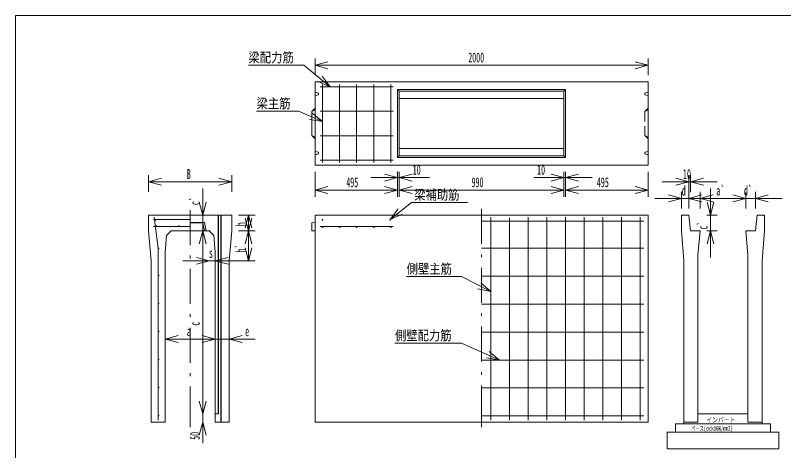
# Model space of a CAD drawing. Units: millimetres, scale not verified. Extents: x -17166 to 5414, y 79 to 7593.
# Drawn here: x -17166 to -12552, y 4977 to 7593 of the extents above; entities that cross this region are included whole.
import ezdxf
from ezdxf.enums import TextEntityAlignment as Align

# ---------------------------------------------------------------- set-up
doc = ezdxf.new("R2010")
doc.units = ezdxf.units.MM
doc.header["$LTSCALE"] = 7
doc.linetypes.add('USER1', pattern=[12.6, 8.4, -4.2])
doc.linetypes.add('USER2', pattern=[50.5, 30, -9, 2.5, -9])
for name, color, linetype, lineweight in [('1', 7, 'Continuous', 18), ('10', 3, 'Continuous', 18), ('17', 7, 'Continuous', 18), ('18', 7, 'Continuous', 18), ('2', 7, 'Continuous', 18), ('6', 7, 'Continuous', 18), ('7', 4, 'Continuous', 18)]:
    doc.layers.add(name, color=color, linetype=linetype, lineweight=lineweight)
doc.styles.add('ＭＳ ゴシック', font='')
doc.styles.get('ＭＳ ゴシック').set_extended_font_data('MS Gothic')

msp = doc.modelspace()

# ---------------------------------------------------------------- linework, layer by layer
at = {"layer": '1'}
for p, q in [((-17166.077, 7592.648), (-17166.077, 2282.648)), ((-9706.077, 7592.648), (-17166.077, 7592.648)), ((-15366.077, 7332.648), (-15366.077, 7232.648)), ((-15366.077, 7292.648), (-15288.802, 7313.354)), ((-15366.077, 7292.648), (-13366.077, 7292.648)), ((-15366.077, 7292.648), (-15288.802, 7271.943)), ((-13366.077, 7292.648), (-13443.351, 7313.354)), ((-13366.077, 7292.648), (-13443.351, 7271.943)), ((-13366.077, 7332.648), (-13366.077, 7232.648)), ((-15366.077, 7192.648), (-13366.077, 7192.648)), ((-15366.077, 6692.648), (-15366.077, 7192.648)), ((-13366.077, 7192.648), (-13366.077, 6692.648)), ((-15366.077, 7130.148), (-15346.077, 7125.148)), ((-15346.077, 7115.148), (-15366.077, 7110.148)), ((-15346.077, 7125.148), (-15346.077, 7115.148)), ((-14871.077, 7147.648), (-14871.077, 6737.648)), ((-13861.077, 7147.648), (-14871.077, 7147.648)), ((-14871.077, 7147.648), (-14861.077, 7137.648)), ((-13871.077, 7137.648), (-14861.077, 7137.648)), ((-14861.077, 7137.648), (-14861.077, 6747.648)), ((-13871.077, 7137.648), (-13861.077, 7147.648)), ((-13871.077, 6747.648), (-13871.077, 7137.648)), ((-13861.077, 6737.648), (-13861.077, 7147.648)), ((-13366.077, 7130.148), (-13386.077, 7125.148)), ((-13386.077, 7115.148), (-13386.077, 7125.148)), ((-13386.077, 7115.148), (-13366.077, 7110.148)), ((-14861.077, 7092.648), (-13871.077, 7092.648)), ((-15366.077, 7034.648), (-15386.077, 7014.648)), ((-15366.077, 7024.648), (-15386.077, 7014.648)), ((-15386.077, 7014.648), (-15386.077, 6870.648)), ((-15386.077, 6870.648), (-15366.077, 6850.648)), ((-15386.077, 6870.648), (-15366.077, 6860.648)), ((-13871.077, 6792.648), (-14861.077, 6792.648)), ((-15366.077, 6775.148), (-15346.077, 6770.148)), ((-15346.077, 6760.148), (-15366.077, 6755.148)), ((-15346.077, 6770.148), (-15346.077, 6760.148)), ((-14861.077, 6747.648), (-14871.077, 6737.648)), ((-14871.077, 6737.648), (-13861.077, 6737.648)), ((-14861.077, 6747.648), (-13871.077, 6747.648)), ((-13861.077, 6737.648), (-13871.077, 6747.648)), ((-13366.077, 6775.148), (-13386.077, 6770.148)), ((-13386.077, 6770.148), (-13386.077, 6760.148)), ((-13386.077, 6760.148), (-13366.077, 6755.148)), ((-13366.077, 6692.648), (-15366.077, 6692.648)), ((-15366.077, 6502.648), (-15366.077, 6652.648)), ((-14871.077, 6502.648), (-14871.077, 6652.648)), ((-14871.077, 6577.648), (-14871.077, 6652.648)), ((-14861.077, 6577.648), (-14861.077, 6652.648)), ((-14861.077, 6502.648), (-14861.077, 6652.648)), ((-13871.077, 6577.648), (-13871.077, 6652.648)), ((-13871.077, 6502.648), (-13871.077, 6652.648)), ((-13861.077, 6577.648), (-13861.077, 6652.648)), ((-13861.077, 6502.648), (-13861.077, 6652.648)), ((-13366.077, 6502.648), (-13366.077, 6652.648)), ((-16366.077, 6632.648), (-16366.077, 6532.648)), ((-16366.077, 6592.648), (-16288.802, 6613.354)), ((-15866.077, 6592.648), (-15943.351, 6613.354)), ((-15866.077, 6632.648), (-15866.077, 6532.648)), ((-15031.077, 6617.648), (-14679.487, 6617.648)), ((-14871.077, 6617.648), (-14948.351, 6638.354)), ((-14871.077, 6617.648), (-14948.351, 6596.943)), ((-14861.077, 6617.648), (-14783.802, 6638.354)), ((-14861.077, 6617.648), (-14783.802, 6596.943)), ((-13701.077, 6617.648), (-14052.666, 6617.648)), ((-13871.077, 6617.648), (-13948.351, 6638.354)), ((-13871.077, 6617.648), (-13948.351, 6596.943)), ((-13861.077, 6617.648), (-13783.802, 6638.354)), ((-13861.077, 6617.648), (-13783.802, 6596.943)), ((-13121.077, 6592.648), (-13198.351, 6613.354)), ((-13121.077, 6632.648), (-13121.077, 6532.648)), ((-13111.077, 6632.648), (-13111.077, 6529.969)), ((-13111.077, 6592.648), (-13033.802, 6613.354)), ((-16366.077, 6592.648), (-15866.077, 6592.648)), ((-16366.077, 6592.648), (-16288.802, 6571.943)), ((-16041.077, 6137.648), (-16041.077, 6552.648)), ((-15866.077, 6592.648), (-15943.351, 6571.943)), ((-15366.077, 6542.648), (-15288.802, 6563.354)), ((-14871.077, 6542.648), (-14948.351, 6563.354)), ((-14861.077, 6542.648), (-14783.802, 6563.354)), ((-13871.077, 6542.648), (-13948.351, 6563.354)), ((-13861.077, 6542.648), (-13783.802, 6563.354)), ((-13366.077, 6542.648), (-13443.351, 6563.354)), ((-13281.077, 6592.648), (-12951.077, 6592.648)), ((-13121.077, 6592.648), (-13198.351, 6571.943)), ((-13111.077, 6592.648), (-13033.802, 6571.943)), ((-12991.077, 6552.648), (-12991.077, 6137.648)), ((-15366.077, 6542.648), (-14871.077, 6542.648)), ((-15366.077, 6542.648), (-15288.802, 6521.943)), ((-14871.077, 6542.648), (-14948.351, 6521.943)), ((-14861.077, 6542.648), (-13871.077, 6542.648)), ((-14861.077, 6542.648), (-14783.802, 6521.943)), ((-13871.077, 6542.648), (-13948.351, 6521.943)), ((-13861.077, 6542.648), (-13366.077, 6542.648)), ((-13861.077, 6542.648), (-13783.802, 6521.943)), ((-13366.077, 6542.648), (-13443.351, 6521.943)), ((-13166.077, 6492.648), (-13243.351, 6513.354)), ((-13166.077, 6532.648), (-13166.077, 6432.648)), ((-13121.077, 6532.648), (-13121.077, 6432.648)), ((-13121.077, 6492.648), (-13043.802, 6513.354)), ((-13052.577, 6532.648), (-13052.577, 6432.648)), ((-13052.577, 6492.648), (-12975.302, 6513.354)), ((-12779.577, 6492.648), (-12856.851, 6513.354)), ((-12779.577, 6492.648), (-12856.851, 6513.354)), ((-12779.577, 6532.648), (-12779.577, 6432.648)), ((-12779.577, 6532.648), (-12779.577, 6432.648)), ((-12721.077, 6532.648), (-12721.077, 6432.648)), ((-12721.077, 6492.648), (-12643.802, 6513.354)), ((-16041.077, 6392.648), (-16061.782, 6469.922)), ((-16041.077, 6392.648), (-16020.371, 6469.922)), ((-14915.577, 6365.648), (-14786.077, 6467.648)), ((-14786.077, 6467.648), (-14450.444, 6467.648)), ((-13326.077, 6492.648), (-12961.077, 6492.648)), ((-13166.077, 6492.648), (-13243.351, 6471.943)), ((-13121.077, 6492.648), (-13043.802, 6471.943)), ((-13052.577, 6492.648), (-12779.577, 6492.648)), ((-13052.577, 6492.648), (-12975.302, 6471.943)), ((-12991.077, 6392.648), (-13011.782, 6469.922)), ((-12991.077, 6392.648), (-12970.371, 6469.922)), ((-12939.577, 6492.648), (-12561.077, 6492.648)), ((-12779.577, 6492.648), (-12856.851, 6471.943)), ((-12779.577, 6492.648), (-12856.851, 6471.943)), ((-12721.077, 6492.648), (-12643.802, 6471.943)), ((-14915.577, 6365.648), (-14867.683, 6429.728)), ((-16366.077, 6392.648), (-15866.077, 6392.648)), ((-16366.077, 6392.648), (-16366.077, 6297.648)), ((-15948.077, 6392.648), (-15948.077, 6292.648)), ((-15946.077, 6392.648), (-15946.077, 6292.648)), ((-15931.077, 6392.648), (-15931.077, 6292.648)), ((-15929.077, 6392.648), (-15929.077, 6292.648)), ((-15866.077, 6392.648), (-15866.077, 6297.648)), ((-15726.077, 6392.648), (-15826.077, 6392.648)), ((-15766.077, 6392.648), (-15786.782, 6315.374)), ((-15766.077, 6297.648), (-15786.782, 6374.922)), ((-15766.077, 6392.648), (-15766.077, 6297.648)), ((-15766.077, 6392.648), (-15745.371, 6315.374)), ((-15766.077, 6297.648), (-15745.371, 6374.922)), ((-15366.077, 6392.648), (-13366.077, 6392.648)), ((-15366.077, 5857.648), (-15366.077, 6392.648)), ((-14915.577, 6365.648), (-14842.06, 6397.196)), ((-13366.077, 6392.648), (-13366.077, 5857.648)), ((-13166.077, 6392.648), (-13121.077, 6392.648)), ((-13166.077, 6392.648), (-13166.077, 6297.648)), ((-13121.077, 6392.648), (-13111.077, 6297.648)), ((-12951.077, 6392.648), (-13012.577, 6392.648)), ((-12711.077, 6392.648), (-12721.077, 6297.648)), ((-12666.077, 6392.648), (-12711.077, 6392.648)), ((-12666.077, 6392.648), (-12666.077, 6297.648)), ((-16116.077, 6365.648), (-16336.077, 6365.648)), ((-16116.077, 6347.648), (-16041.077, 6347.648)), ((-16041.077, 6345.648), (-16116.077, 6345.648)), ((-16031.077, 6347.648), (-16041.077, 6347.648)), ((-16041.077, 6345.648), (-16031.077, 6347.648)), ((-16041.077, 6345.648), (-16031.077, 6297.648)), ((-16021.077, 6297.648), (-16031.077, 6347.648)), ((-15366.077, 6347.648), (-15386.077, 6345.648)), ((-15386.077, 6345.648), (-15386.077, 6297.648)), ((-16351.077, 6117.648), (-16366.077, 6297.648)), ((-16231.077, 6297.648), (-16258.077, 6270.648)), ((-16231.077, 6297.648), (-15996.077, 6297.648)), ((-16041.077, 6297.648), (-16061.782, 6220.374)), ((-16041.077, 6297.648), (-16061.782, 6220.374)), ((-16041.077, 6297.648), (-16041.077, 5197.648)), ((-16041.077, 6297.648), (-16020.371, 6220.374)), ((-16041.077, 6297.648), (-16020.371, 6220.374)), ((-16001.077, 6297.648), (-15974.077, 6270.648)), ((-15948.077, 6292.648), (-15948.077, 5717.648)), ((-15946.077, 5717.648), (-15946.077, 6292.648)), ((-15931.077, 6292.648), (-15931.077, 5717.648)), ((-15929.077, 5717.648), (-15929.077, 6292.648)), ((-15881.077, 6117.648), (-15866.077, 6297.648)), ((-15726.077, 6297.648), (-15826.077, 6297.648)), ((-15726.077, 6297.648), (-15826.077, 6297.648)), ((-15766.077, 6297.648), (-15786.782, 6220.374)), ((-15766.077, 6297.648), (-15766.077, 6117.648)), ((-15766.077, 6297.648), (-15745.371, 6220.374)), ((-15386.077, 6297.648), (-15366.077, 6297.648)), ((-13166.077, 6297.648), (-13151.077, 6117.648)), ((-13111.077, 6297.648), (-13052.577, 6297.648)), ((-13066.077, 6152.648), (-13052.577, 6297.648)), ((-12951.077, 6297.648), (-13012.577, 6297.648)), ((-12991.077, 6297.648), (-13011.782, 6220.374)), ((-12991.077, 6297.648), (-12970.371, 6220.374)), ((-12721.077, 6297.648), (-12779.577, 6297.648)), ((-12779.577, 6297.648), (-12766.077, 6152.648)), ((-12681.077, 6117.648), (-12666.077, 6297.648)), ((-16258.077, 6270.648), (-16266.077, 6170.648)), ((-15974.077, 6270.648), (-15966.077, 6170.648)), ((-15766.077, 6117.648), (-15786.782, 6194.922)), ((-15766.077, 6117.648), (-15745.371, 6194.922)), ((-16266.077, 6170.648), (-16266.077, 6073.648)), ((-16001.077, 6117.648), (-16078.351, 6138.354)), ((-15966.077, 6170.648), (-15966.077, 6073.648)), ((-15966.077, 6117.648), (-15888.802, 6138.354)), ((-13066.077, 5147.648), (-13066.077, 6152.648)), ((-12766.077, 6152.648), (-12766.077, 5147.648)), ((-16351.077, 5147.648), (-16351.077, 6117.648)), ((-16161.077, 6117.648), (-15806.077, 6117.648)), ((-16001.077, 6117.648), (-16078.351, 6096.943)), ((-15966.077, 6117.648), (-15888.802, 6096.943)), ((-15881.077, 5147.648), (-15881.077, 6117.648)), ((-15726.077, 6117.648), (-15826.077, 6117.648)), ((-13151.077, 6117.648), (-13151.077, 5147.648)), ((-12681.077, 5147.648), (-12681.077, 6117.648)), ((-16266.077, 6073.648), (-16266.077, 5717.648)), ((-15966.077, 5717.648), (-15966.077, 6073.648)), ((-15366.077, 5857.648), (-15366.077, 5747.648)), ((-13366.077, 5857.648), (-13366.077, 5747.648)), ((-15366.077, 5717.648), (-15366.077, 5747.648)), ((-13366.077, 5747.648), (-13366.077, 5717.648)), ((-16266.077, 5717.648), (-16266.077, 5617.648)), ((-15966.077, 5717.648), (-15966.077, 5617.648)), ((-15948.077, 5717.648), (-15948.077, 5617.648)), ((-15946.077, 5717.648), (-15946.077, 5617.648)), ((-15931.077, 5717.648), (-15931.077, 5617.648)), ((-15929.077, 5717.648), (-15929.077, 5617.648)), ((-15366.077, 5717.648), (-15366.077, 5617.648)), ((-13366.077, 5717.648), (-13366.077, 5617.648)), ((-16266.077, 5647.648), (-16188.802, 5668.354)), ((-16266.077, 5647.648), (-15966.077, 5647.648)), ((-16266.077, 5647.648), (-16188.802, 5626.943)), ((-16126.077, 5647.648), (-15726.077, 5647.648)), ((-15966.077, 5647.648), (-16043.351, 5668.354)), ((-15966.077, 5647.648), (-16043.351, 5668.354)), ((-15966.077, 5647.648), (-16043.351, 5626.943)), ((-15966.077, 5647.648), (-16043.351, 5626.943)), ((-15881.077, 5647.648), (-15803.802, 5668.354)), ((-15881.077, 5647.648), (-15803.802, 5626.943)), ((-16266.077, 5617.648), (-16266.077, 5147.648)), ((-15966.077, 5617.648), (-15966.077, 5203.947)), ((-15948.077, 5197.648), (-15948.077, 5617.648)), ((-15946.077, 5617.648), (-15946.077, 5197.648)), ((-15931.077, 5207.648), (-15931.077, 5617.648)), ((-15929.077, 5617.648), (-15929.077, 5202.212)), ((-15366.077, 5617.648), (-15366.077, 5147.648)), ((-13366.077, 5147.648), (-13366.077, 5617.648)), ((-16041.077, 5357.648), (-16041.077, 5021.856)), ((-16041.077, 5197.648), (-16061.782, 5274.922)), ((-16041.077, 5197.648), (-16061.782, 5274.922)), ((-16041.077, 5197.648), (-16020.371, 5274.922)), ((-16041.077, 5197.648), (-16020.371, 5274.922)), ((-16266.077, 5207.648), (-16266.077, 5147.648)), ((-16266.077, 5207.648), (-16266.077, 5147.648)), ((-15966.077, 5147.648), (-15966.077, 5207.648)), ((-15966.077, 5207.648), (-15966.077, 5197.648)), ((-15966.077, 5197.648), (-15946.077, 5197.648)), ((-15948.077, 5207.648), (-15948.077, 5197.648)), ((-15946.077, 5197.648), (-15946.077, 5207.648)), ((-15946.077, 5207.648), (-15946.077, 5197.648)), ((-15931.077, 5207.648), (-15931.077, 5147.648)), ((-15931.077, 5207.648), (-15931.077, 5196.984)), ((-15929.077, 5147.648), (-15929.077, 5207.648)), ((-15929.077, 5207.648), (-15929.077, 5202.212)), ((-15366.077, 5147.648), (-15366.077, 5207.648)), ((-15366.077, 5207.648), (-15366.077, 5147.648)), ((-13366.077, 5207.648), (-13366.077, 5147.648)), ((-13366.077, 5207.648), (-13366.077, 5147.648)), ((-16351.077, 5147.648), (-16266.077, 5147.648)), ((-16331.077, 5147.648), (-16321.077, 5147.648)), ((-16321.077, 5147.648), (-16266.077, 5147.648)), ((-16041.077, 5147.648), (-16061.782, 5070.374)), ((-16041.077, 5147.648), (-16020.371, 5070.374)), ((-15966.077, 5147.648), (-15911.077, 5147.648)), ((-15966.077, 5147.648), (-15881.077, 5147.648)), ((-15901.077, 5147.648), (-15911.077, 5147.648)), ((-13366.077, 5147.648), (-15366.077, 5147.648)), ((-13151.077, 5147.648), (-13066.077, 5147.648)), ((-12766.077, 5147.648), (-12681.077, 5147.648))]:
    msp.add_line(p, q, dxfattribs=at)
at = {"layer": '1', "linetype": 'USER1'}
for p, q in [((-13366.077, 7034.648), (-13386.077, 7014.648)), ((-13366.077, 7024.648), (-13386.077, 7014.648)), ((-13386.077, 7014.648), (-13386.077, 6870.648)), ((-13386.077, 6870.648), (-13366.077, 6860.648)), ((-13386.077, 6870.648), (-13366.077, 6850.648))]:
    msp.add_line(p, q, dxfattribs=at)
at = {"layer": '1', "linetype": 'USER2'}
for p, q in [((-16116.077, 6422.648), (-16116.077, 5184.338)), ((-14366.077, 6429.246), (-14366.077, 5617.648)), ((-14366.077, 6429.246), (-14366.077, 5117.648)), ((-16116.077, 5207.648), (-16116.077, 5117.648)), ((-14366.077, 5207.648), (-14366.077, 5117.648))]:
    msp.add_line(p, q, dxfattribs=at)
at = {"layer": '1'}
for centre in [(-15321.577, 6363.648), (-14915.577, 6363.648)]:
    msp.add_circle(centre, 2, dxfattribs=at)
at = {"layer": '10'}
for p, q in [((-15321.077, 7177.648), (-15321.077, 6707.648)), ((-15219.077, 7177.648), (-15219.077, 6707.648)), ((-15117.077, 7177.648), (-15117.077, 6707.648)), ((-15013.077, 7177.648), (-15013.077, 6707.648)), ((-14911.077, 7177.648), (-14911.077, 6707.648)), ((-15466.077, 7016.648), (-15717.514, 7016.648)), ((-15321.077, 6955.745), (-15466.077, 7016.648)), ((-15321.077, 6955.745), (-15384.303, 7004.759)), ((-15321.077, 6955.745), (-15400.339, 6966.579)), ((-13201.077, 5087.648), (-13251.077, 5087.648)), ((-13251.077, 5087.648), (-13251.077, 4987.648)), ((-12581.077, 5087.648), (-12631.077, 5087.648)), ((-12581.077, 4987.648), (-12581.077, 5087.648)), ((-13251.077, 4987.648), (-12581.077, 4987.648))]:
    msp.add_line(p, q, dxfattribs=at)
for centre in [(-15321.077, 6321.648), (-15219.077, 6321.648), (-15117.077, 6321.648), (-15013.077, 6321.648), (-14911.077, 6321.648)]:
    msp.add_circle(centre, 3, dxfattribs=at)
at = {"layer": '17'}
for p, q in [((-14366.077, 6355.648), (-13391.077, 6355.648)), ((-14366.077, 6194.648), (-13391.077, 6194.648)), ((-14366.077, 6025.648), (-13391.077, 6025.648)), ((-14366.077, 5857.648), (-13391.077, 5857.648)), ((-14366.077, 5689.648), (-13391.077, 5689.648)), ((-14486.077, 5622.648), (-14886.077, 5622.648)), ((-14257.919, 5521.648), (-14486.077, 5622.648)), ((-14257.919, 5521.648), (-14320.198, 5571.861)), ((-14366.077, 5521.648), (-13391.077, 5521.648)), ((-14257.919, 5521.648), (-14336.961, 5533.994)), ((-14366.077, 5353.648), (-13391.077, 5353.648)), ((-14366.077, 5185.648), (-13391.077, 5185.648)), ((-13151.077, 5137.648), (-13201.077, 5137.648)), ((-13201.077, 5087.648), (-13201.077, 5137.648)), ((-12631.077, 5137.648), (-12681.077, 5137.648)), ((-12631.077, 5087.648), (-12631.077, 5137.648)), ((-13201.077, 5087.648), (-12631.077, 5087.648))]:
    msp.add_line(p, q, dxfattribs=at)
for centre in [(-16306.077, 6192.648), (-16306.077, 6028.648), (-16306.077, 5860.648), (-16306.077, 5692.648), (-16306.077, 5524.648), (-16306.077, 5356.648), (-16306.077, 5188.648)]:
    msp.add_circle(centre, 2, dxfattribs=at)
at = {"layer": '18'}
for p, q in [((-16308.077, 6194.648), (-16332.679, 6380.648)), ((-14310.077, 6380.648), (-14310.077, 5160.648)), ((-14198.077, 5160.648), (-14198.077, 6375.568)), ((-14086.077, 6380.648), (-14086.077, 5160.648)), ((-13974.077, 5160.648), (-13974.077, 6380.648)), ((-13862.077, 6380.648), (-13862.077, 5160.648)), ((-13750.077, 5160.648), (-13750.077, 6380.648)), ((-13638.077, 6380.648), (-13638.077, 5160.648)), ((-13526.077, 5160.648), (-13526.077, 6380.648)), ((-13414.077, 6380.648), (-13414.077, 5160.648)), ((-16308.077, 5160.648), (-16308.077, 6194.648)), ((-14486.077, 6022.648), (-14816.077, 6022.648)), ((-14310.077, 5932.648), (-14486.077, 6022.648)), ((-14310.077, 5932.648), (-14369.45, 5986.265)), ((-14310.077, 5932.648), (-14388.304, 5949.395)), ((-13066.077, 5197.648), (-12766.077, 5197.648)), ((-13151.077, 5147.648), (-13151.077, 5137.648)), ((-13151.077, 5137.648), (-12681.077, 5137.648)), ((-12681.077, 5137.648), (-12681.077, 5147.648))]:
    msp.add_line(p, q, dxfattribs=at)
at = {"layer": '2'}
for centre in [(-16318.907, 6326.648), (-16184.077, 6326.648)]:
    msp.add_circle(centre, 2, dxfattribs=at)
at = {"layer": '6'}
for p, q in [((-15433.196, 7292.648), (-15766.077, 7292.648)), ((-15276.077, 7162.648), (-15433.196, 7292.648)), ((-15276.077, 7162.648), (-15322.414, 7227.862)), ((-15276.077, 7162.648), (-15348.813, 7195.956)), ((-15336.077, 7162.648), (-14896.077, 7162.648)), ((-15336.077, 7016.648), (-14896.077, 7016.648)), ((-15336.077, 6868.648), (-14896.077, 6868.648)), ((-15336.077, 6722.648), (-14896.077, 6722.648)), ((-16116.077, 6324.648), (-16336.077, 6324.648)), ((-15336.077, 6324.648), (-14896.077, 6324.648))]:
    msp.add_line(p, q, dxfattribs=at)
at = {"layer": '7'}
msp.add_circle((-16323.795, 6363.648), 2, dxfattribs=at)

# ---------------------------------------------------------------- texts
at = {"layer": '1', "style": 'ＭＳ ゴシック'}
for s, width, p in [('2000', 0.5, (-14446.077, 7292.648)), ('10', 0.5, (-14779.487, 6617.648)), ('10', 0.5, (-14032.666, 6617.648)), ('B', 0.5, (-16136.077, 6592.648)), ('10', 0.5, (-13156.077, 6592.648)), ('495', 0.5, (-15178.577, 6542.648)), ('990', 0.5, (-14426.077, 6542.648)), ('495', 0.5, (-13673.577, 6542.648)), ('梁補助筋', 0.85, (-14770.444, 6467.648)), ('d', 0.5, (-13163.577, 6492.648)), ('a`', 0.5, (-12956.077, 6492.648)), ('d`', 0.5, (-12790.327, 6492.648)), ('s', 0.5, (-16003.577, 6117.648)), ('a', 0.5, (-16136.077, 5647.648)), ('e', 0.5, (-15786.077, 5647.648))]:
    msp.add_text(s, height=58.65, dxfattribs=dict(at, width=width)).set_placement(p, align=Align.BOTTOM_LEFT)
at = {"layer": '1', "style": 'ＭＳ ゴシック', "width": 0.5}
for s, p in [('c`', (-16041.077, 6452.648)), ('h', (-15766.077, 6325.148)), ('c`', (-12991.077, 6305.148)), ('h`', (-15766.077, 6167.648)), ('c', (-16041.077, 5727.648)), ('50', (-16041.077, 5041.856))]:
    msp.add_text(s, height=58.65, rotation=90, dxfattribs=at).set_placement(p, align=Align.BOTTOM_LEFT)
at = {"layer": '10', "color": 7, "style": 'ＭＳ ゴシック', "width": 0.85}
msp.add_text('梁主筋', height=58.65, dxfattribs=at).set_placement((-15717.514, 7016.648), align=Align.BOTTOM_LEFT)
at = {"layer": '17', "style": 'ＭＳ ゴシック'}
for s, height, width, p in [('側壁配力筋', 58.65, 0.85, (-14886.077, 5622.648)), ('ベース(σck16N/mm2)', 29.33, 0.6, (-13106.077, 5087.648))]:
    msp.add_text(s, height=height, dxfattribs=dict(at, width=width)).set_placement(p, align=Align.BOTTOM_LEFT)
at = {"layer": '18', "style": 'ＭＳ ゴシック', "width": 0.85}
for s, height, p in [('側壁主筋', 58.65, (-14816.077, 6022.648)), ('インバート', 29.33, (-13016.077, 5137.648))]:
    msp.add_text(s, height=height, dxfattribs=at).set_placement(p, align=Align.BOTTOM_LEFT)
at = {"layer": '6', "style": 'ＭＳ ゴシック', "width": 0.85}
msp.add_text('梁配力筋', height=58.65, dxfattribs=at).set_placement((-15766.077, 7292.648), align=Align.BOTTOM_LEFT)

doc.saveas('drawing.dxf')
